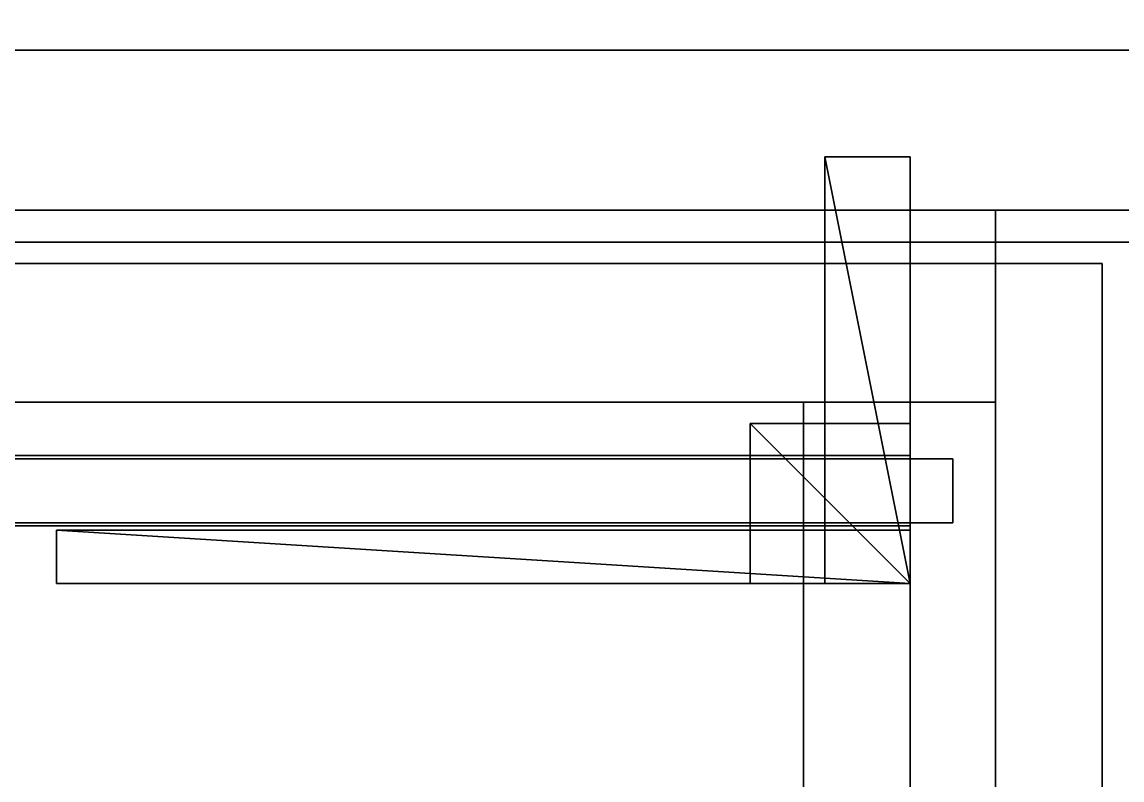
# Model space of a CAD drawing. Extents: x -100 to 4856, y -100 to 4830.
# Drawn here: x 2066.8 to 2169.9, y 4661.6 to 4732.6 of the extents above; entities that cross this region are included whole.
import ezdxf

# ---------------------------------------------------------------- set-up
doc = ezdxf.new("R2010")
doc.units = 0
for name, color, linetype in [('LAYER0', 7, 'CONTINUOUS'), ('LAYER142', 7, 'CONTINUOUS'), ('LAYER701', 7, 'CONTINUOUS'), ('LAYER702', 7, 'CONTINUOUS'), ('LAYER730', 7, 'CONTINUOUS'), ('LAYER747', 2, 'CONTINUOUS'), ('LAYER748', 7, 'CONTINUOUS'), ('LAYER749', 253, 'CONTINUOUS'), ('LAYER750', 253, 'CONTINUOUS'), ('LAYER751', 253, 'CONTINUOUS'), ('LAYER752', 253, 'CONTINUOUS'), ('LAYER753', 253, 'CONTINUOUS'), ('LAYER754', 253, 'CONTINUOUS'), ('LAYER756', 7, 'CONTINUOUS'), ('LAYER765', 7, 'CONTINUOUS'), ('LAYER767', 7, 'CONTINUOUS'), ('LAYER801', 7, 'CONTINUOUS'), ('LAYER815', 7, 'CONTINUOUS'), ('LAYER86', 7, 'CONTINUOUS'), ('LAYER87', 9, 'CONTINUOUS'), ('LAYER88', 9, 'CONTINUOUS')]:
    doc.layers.add(name, color=color, linetype=linetype)

msp = doc.modelspace()

# ---------------------------------------------------------------- linework, layer by layer
at = {"layer": 'LAYER0', "invisible_edges": 1}
for points in [[(4856, 4830, -5), (-100, -100, -5), (-100, 4830, -5), (4856, 4830, -5)], [(-100, -100, -5), (4856, 4830, -5), (4856, -100, -5), (-100, -100, -5)], [(4856, -100), (-100, 4830), (-100, -100), (4856, -100)], [(-100, 4830), (4856, -100), (4856, 4830), (-100, 4830)]]:
    msp.add_3dface(points, dxfattribs=at)
at = {"layer": 'LAYER142'}
for points, invisible_edges in [([(15, 4715), (0, 4730), (2201, 4730), (15, 4715)], 5), ([(0, 4730, 110), (2201, 4730), (0, 4730), (0, 4730, 110)], 1), ([(2201, 4730), (0, 4730, 110), (2201, 4730, 110), (2201, 4730)], 1), ([(0, 4730, 110), (15, 4715, 110), (2201, 4730, 110), (0, 4730, 110)], 3), ([(15, 4715), (2201, 4730), (2186, 4715), (15, 4715)], 3), ([(2201, 4730, 110), (15, 4715, 110), (2186, 4715, 110), (2201, 4730, 110)], 5), ([(2186, 4715, 110), (15, 4715), (2186, 4715), (2186, 4715, 110)], 1), ([(15, 4715), (2186, 4715, 110), (15, 4715, 110), (15, 4715)], 1)]:
    msp.add_3dface(points, dxfattribs=dict(at, invisible_edges=invisible_edges))
at = {"layer": 'LAYER701', "invisible_edges": 1}
for points in [[(608, 4715), (2158, 4697), (608, 4697), (608, 4715)], [(2158, 4697), (608, 4715), (2158, 4715), (2158, 4697)], [(2158, 4715, 80), (608, 4697, 80), (2158, 4697, 80), (2158, 4715, 80)], [(608, 4697, 80), (2158, 4715, 80), (608, 4715, 80), (608, 4697, 80)], [(608, 4715), (2158, 4715, 80), (2158, 4715), (608, 4715)], [(2158, 4715, 80), (608, 4715), (608, 4715, 80), (2158, 4715, 80)], [(2158, 4715, 80), (2158, 4697), (2158, 4715), (2158, 4715, 80)], [(2158, 4697), (2158, 4715, 80), (2158, 4697, 80), (2158, 4697)], [(608, 4697, 80), (2158, 4697), (2158, 4697, 80), (608, 4697, 80)], [(2158, 4697), (608, 4697, 80), (608, 4697), (2158, 4697)]]:
    msp.add_3dface(points, dxfattribs=at)
at = {"layer": 'LAYER702', "invisible_edges": 1}
for points in [[(2140, 4697, 80), (2158, 4697), (2140, 4697), (2140, 4697, 80)], [(2158, 4697), (2140, 4697, 80), (2158, 4697, 80), (2158, 4697)], [(2140, 4356), (2158, 4697), (2158, 4356), (2140, 4356)], [(2158, 4697), (2140, 4356), (2140, 4697), (2158, 4697)], [(2140, 4697, 80), (2158, 4356, 80), (2158, 4697, 80), (2140, 4697, 80)], [(2158, 4356, 80), (2140, 4697, 80), (2140, 4356, 80), (2158, 4356, 80)], [(2140, 4356), (2140, 4697, 80), (2140, 4697), (2140, 4356)], [(2140, 4697, 80), (2140, 4356), (2140, 4356, 80), (2140, 4697, 80)], [(2158, 4356, 80), (2158, 4697), (2158, 4697, 80), (2158, 4356, 80)], [(2158, 4697), (2158, 4356, 80), (2158, 4356), (2158, 4697)]]:
    msp.add_3dface(points, dxfattribs=at)
at = {"layer": 'LAYER730', "invisible_edges": 1}
for points in [[(2150, 4710, 80), (2150, 4320, 755), (2150, 4710, 755), (2150, 4710, 80)], [(2150, 4320, 755), (2150, 4710, 80), (2150, 4320, 80), (2150, 4320, 755)], [(2150, 4710, 80), (2168, 4320, 80), (2150, 4320, 80), (2150, 4710, 80)], [(2168, 4320, 80), (2150, 4710, 80), (2168, 4710, 80), (2168, 4320, 80)], [(2168, 4710, 755), (2150, 4320, 755), (2168, 4320, 755), (2168, 4710, 755)], [(2150, 4320, 755), (2168, 4710, 755), (2150, 4710, 755), (2150, 4320, 755)], [(2168, 4710, 755), (2150, 4710, 80), (2150, 4710, 755), (2168, 4710, 755)], [(2150, 4710, 80), (2168, 4710, 755), (2168, 4710, 80), (2150, 4710, 80)], [(2168, 4320, 80), (2168, 4710, 755), (2168, 4320, 755), (2168, 4320, 80)], [(2168, 4710, 755), (2168, 4320, 80), (2168, 4710, 80), (2168, 4710, 755)]]:
    msp.add_3dface(points, dxfattribs=at)
at = {"layer": 'LAYER747'}
for points in [[(2070, 4680, 725.5), (2070, 4685, 702.5), (2070, 4680, 702.5), (2070, 4680, 725.5)], [(2070, 4685, 725.5), (2070, 4685, 702.5), (2070, 4680, 725.5), (2070, 4685, 725.5)], [(2150, 4680, 725.5), (2070, 4685, 725.5), (2070, 4680, 725.5), (2150, 4680, 725.5)], [(2150, 4685, 725.5), (2070, 4685, 725.5), (2150, 4680, 725.5), (2150, 4685, 725.5)], [(2070, 4685, 702.5), (2150, 4680, 702.5), (2070, 4680, 702.5), (2070, 4685, 702.5)], [(2150, 4685, 702.5), (2150, 4680, 702.5), (2070, 4685, 702.5), (2150, 4685, 702.5)], [(2070, 4685, 725.5), (2150, 4685, 702.5), (2070, 4685, 702.5), (2070, 4685, 725.5)], [(2150, 4685, 725.5), (2150, 4685, 702.5), (2070, 4685, 725.5), (2150, 4685, 725.5)], [(2150, 4680, 702.5), (2150, 4685, 725.5), (2150, 4680, 725.5), (2150, 4680, 702.5)], [(2150, 4685, 702.5), (2150, 4685, 725.5), (2150, 4680, 702.5), (2150, 4685, 702.5)], [(2070, 4680, 702.5), (2150, 4680, 725.5), (2070, 4680, 725.5), (2070, 4680, 702.5)], [(2150, 4680, 702.5), (2150, 4680, 725.5), (2070, 4680, 702.5), (2150, 4680, 702.5)]]:
    msp.add_3dface(points, dxfattribs=at)
at = {"layer": 'LAYER748', "invisible_edges": 1}
for points in [[(2150, 4680, 725.5), (2070, 4685, 725.5), (2070, 4680, 725.5), (2150, 4680, 725.5)], [(2070, 4685, 725.5), (2150, 4680, 725.5), (2150, 4685, 725.5), (2070, 4685, 725.5)], [(2070, 4685, 725.5), (2070, 4680, 702.5), (2070, 4680, 725.5), (2070, 4685, 725.5)], [(2070, 4680, 702.5), (2070, 4685, 725.5), (2070, 4685, 702.5), (2070, 4680, 702.5)], [(2150, 4685, 702.5), (2070, 4680, 702.5), (2070, 4685, 702.5), (2150, 4685, 702.5)], [(2070, 4680, 702.5), (2150, 4685, 702.5), (2150, 4680, 702.5), (2070, 4680, 702.5)], [(2070, 4685, 725.5), (2150, 4685, 702.5), (2070, 4685, 702.5), (2070, 4685, 725.5)], [(2150, 4685, 702.5), (2070, 4685, 725.5), (2150, 4685, 725.5), (2150, 4685, 702.5)], [(2150, 4685, 702.5), (2150, 4680, 725.5), (2150, 4680, 702.5), (2150, 4685, 702.5)], [(2150, 4680, 725.5), (2150, 4685, 702.5), (2150, 4685, 725.5), (2150, 4680, 725.5)], [(2150, 4680, 725.5), (2070, 4680, 702.5), (2150, 4680, 702.5), (2150, 4680, 725.5)], [(2070, 4680, 702.5), (2150, 4680, 725.5), (2070, 4680, 725.5), (2070, 4680, 702.5)]]:
    msp.add_3dface(points, dxfattribs=at)
at = {"layer": 'LAYER749'}
for points in [[(2135, 4680, 725.5), (2135, 4695, 710.5), (2135, 4680, 710.5), (2135, 4680, 725.5)], [(2135, 4695, 725.5), (2135, 4695, 710.5), (2135, 4680, 725.5), (2135, 4695, 725.5)], [(2150, 4680, 725.5), (2135, 4695, 725.5), (2135, 4680, 725.5), (2150, 4680, 725.5)], [(2150, 4695, 725.5), (2135, 4695, 725.5), (2150, 4680, 725.5), (2150, 4695, 725.5)], [(2135, 4695, 710.5), (2150, 4680, 710.5), (2135, 4680, 710.5), (2135, 4695, 710.5)], [(2150, 4695, 710.5), (2150, 4680, 710.5), (2135, 4695, 710.5), (2150, 4695, 710.5)], [(2135, 4695, 725.5), (2150, 4695, 710.5), (2135, 4695, 710.5), (2135, 4695, 725.5)], [(2150, 4695, 725.5), (2150, 4695, 710.5), (2135, 4695, 725.5), (2150, 4695, 725.5)], [(2150, 4680, 710.5), (2150, 4695, 725.5), (2150, 4680, 725.5), (2150, 4680, 710.5)], [(2150, 4695, 710.5), (2150, 4695, 725.5), (2150, 4680, 710.5), (2150, 4695, 710.5)], [(2135, 4680, 710.5), (2150, 4680, 725.5), (2135, 4680, 725.5), (2135, 4680, 710.5)], [(2150, 4680, 710.5), (2150, 4680, 725.5), (2135, 4680, 710.5), (2150, 4680, 710.5)]]:
    msp.add_3dface(points, dxfattribs=at)
at = {"layer": 'LAYER750'}
for points in [[(2135, 4680, 725.5), (2135, 4695, 710.5), (2135, 4680, 710.5), (2135, 4680, 725.5)], [(2135, 4695, 725.5), (2135, 4695, 710.5), (2135, 4680, 725.5), (2135, 4695, 725.5)], [(2150, 4680, 725.5), (2135, 4695, 725.5), (2135, 4680, 725.5), (2150, 4680, 725.5)], [(2150, 4695, 725.5), (2135, 4695, 725.5), (2150, 4680, 725.5), (2150, 4695, 725.5)], [(2135, 4695, 710.5), (2150, 4680, 710.5), (2135, 4680, 710.5), (2135, 4695, 710.5)], [(2150, 4695, 710.5), (2150, 4680, 710.5), (2135, 4695, 710.5), (2150, 4695, 710.5)], [(2135, 4695, 725.5), (2150, 4695, 710.5), (2135, 4695, 710.5), (2135, 4695, 725.5)], [(2150, 4695, 725.5), (2150, 4695, 710.5), (2135, 4695, 725.5), (2150, 4695, 725.5)], [(2150, 4680, 710.5), (2150, 4695, 725.5), (2150, 4680, 725.5), (2150, 4680, 710.5)], [(2150, 4695, 710.5), (2150, 4695, 725.5), (2150, 4680, 710.5), (2150, 4695, 710.5)], [(2135, 4680, 710.5), (2150, 4680, 725.5), (2135, 4680, 725.5), (2135, 4680, 710.5)], [(2150, 4680, 710.5), (2150, 4680, 725.5), (2135, 4680, 710.5), (2150, 4680, 710.5)]]:
    msp.add_3dface(points, dxfattribs=at)
at = {"layer": 'LAYER751'}
for points in [[(2135, 4680, 725.5), (2135, 4695, 710.5), (2135, 4680, 710.5), (2135, 4680, 725.5)], [(2135, 4695, 725.5), (2135, 4695, 710.5), (2135, 4680, 725.5), (2135, 4695, 725.5)], [(2150, 4680, 725.5), (2135, 4695, 725.5), (2135, 4680, 725.5), (2150, 4680, 725.5)], [(2150, 4695, 725.5), (2135, 4695, 725.5), (2150, 4680, 725.5), (2150, 4695, 725.5)], [(2135, 4695, 710.5), (2150, 4680, 710.5), (2135, 4680, 710.5), (2135, 4695, 710.5)], [(2150, 4695, 710.5), (2150, 4680, 710.5), (2135, 4695, 710.5), (2150, 4695, 710.5)], [(2135, 4695, 725.5), (2150, 4695, 710.5), (2135, 4695, 710.5), (2135, 4695, 725.5)], [(2150, 4695, 725.5), (2150, 4695, 710.5), (2135, 4695, 725.5), (2150, 4695, 725.5)], [(2150, 4680, 710.5), (2150, 4695, 725.5), (2150, 4680, 725.5), (2150, 4680, 710.5)], [(2150, 4695, 710.5), (2150, 4695, 725.5), (2150, 4680, 710.5), (2150, 4695, 710.5)], [(2135, 4680, 710.5), (2150, 4680, 725.5), (2135, 4680, 725.5), (2135, 4680, 710.5)], [(2150, 4680, 710.5), (2150, 4680, 725.5), (2135, 4680, 710.5), (2150, 4680, 710.5)]]:
    msp.add_3dface(points, dxfattribs=at)
at = {"layer": 'LAYER752'}
for points in [[(2135, 4680, 725.5), (2135, 4695, 710.5), (2135, 4680, 710.5), (2135, 4680, 725.5)], [(2135, 4695, 725.5), (2135, 4695, 710.5), (2135, 4680, 725.5), (2135, 4695, 725.5)], [(2150, 4680, 725.5), (2135, 4695, 725.5), (2135, 4680, 725.5), (2150, 4680, 725.5)], [(2150, 4695, 725.5), (2135, 4695, 725.5), (2150, 4680, 725.5), (2150, 4695, 725.5)], [(2135, 4695, 710.5), (2150, 4680, 710.5), (2135, 4680, 710.5), (2135, 4695, 710.5)], [(2150, 4695, 710.5), (2150, 4680, 710.5), (2135, 4695, 710.5), (2150, 4695, 710.5)], [(2135, 4695, 725.5), (2150, 4695, 710.5), (2135, 4695, 710.5), (2135, 4695, 725.5)], [(2150, 4695, 725.5), (2150, 4695, 710.5), (2135, 4695, 725.5), (2150, 4695, 725.5)], [(2150, 4680, 710.5), (2150, 4695, 725.5), (2150, 4680, 725.5), (2150, 4680, 710.5)], [(2150, 4695, 710.5), (2150, 4695, 725.5), (2150, 4680, 710.5), (2150, 4695, 710.5)], [(2135, 4680, 710.5), (2150, 4680, 725.5), (2135, 4680, 725.5), (2135, 4680, 710.5)], [(2150, 4680, 710.5), (2150, 4680, 725.5), (2135, 4680, 710.5), (2150, 4680, 710.5)]]:
    msp.add_3dface(points, dxfattribs=at)
at = {"layer": 'LAYER753'}
for points in [[(2142, 4680, 725.5), (2142, 4720, 717.5), (2142, 4680, 717.5), (2142, 4680, 725.5)], [(2142, 4720, 725.5), (2142, 4720, 717.5), (2142, 4680, 725.5), (2142, 4720, 725.5)], [(2150, 4680, 725.5), (2142, 4720, 725.5), (2142, 4680, 725.5), (2150, 4680, 725.5)], [(2150, 4720, 725.5), (2142, 4720, 725.5), (2150, 4680, 725.5), (2150, 4720, 725.5)], [(2142, 4720, 717.5), (2150, 4680, 717.5), (2142, 4680, 717.5), (2142, 4720, 717.5)], [(2150, 4720, 717.5), (2150, 4680, 717.5), (2142, 4720, 717.5), (2150, 4720, 717.5)], [(2142, 4720, 725.5), (2150, 4720, 717.5), (2142, 4720, 717.5), (2142, 4720, 725.5)], [(2150, 4720, 725.5), (2150, 4720, 717.5), (2142, 4720, 725.5), (2150, 4720, 725.5)], [(2150, 4680, 717.5), (2150, 4720, 725.5), (2150, 4680, 725.5), (2150, 4680, 717.5)], [(2150, 4720, 717.5), (2150, 4720, 725.5), (2150, 4680, 717.5), (2150, 4720, 717.5)], [(2142, 4680, 717.5), (2150, 4680, 725.5), (2142, 4680, 725.5), (2142, 4680, 717.5)], [(2150, 4680, 717.5), (2150, 4680, 725.5), (2142, 4680, 717.5), (2150, 4680, 717.5)]]:
    msp.add_3dface(points, dxfattribs=at)
at = {"layer": 'LAYER754'}
for points in [[(2070, 4680, 725.5), (2070, 4685, 709.5), (2070, 4680, 709.5), (2070, 4680, 725.5)], [(2070, 4685, 725.5), (2070, 4685, 709.5), (2070, 4680, 725.5), (2070, 4685, 725.5)], [(2150, 4680, 725.5), (2070, 4685, 725.5), (2070, 4680, 725.5), (2150, 4680, 725.5)], [(2150, 4685, 725.5), (2070, 4685, 725.5), (2150, 4680, 725.5), (2150, 4685, 725.5)], [(2070, 4685, 709.5), (2150, 4680, 709.5), (2070, 4680, 709.5), (2070, 4685, 709.5)], [(2150, 4685, 709.5), (2150, 4680, 709.5), (2070, 4685, 709.5), (2150, 4685, 709.5)], [(2070, 4685, 725.5), (2150, 4685, 709.5), (2070, 4685, 709.5), (2070, 4685, 725.5)], [(2150, 4685, 725.5), (2150, 4685, 709.5), (2070, 4685, 725.5), (2150, 4685, 725.5)], [(2150, 4680, 709.5), (2150, 4685, 725.5), (2150, 4680, 725.5), (2150, 4680, 709.5)], [(2150, 4685, 709.5), (2150, 4685, 725.5), (2150, 4680, 709.5), (2150, 4685, 709.5)], [(2070, 4680, 709.5), (2150, 4680, 725.5), (2070, 4680, 725.5), (2070, 4680, 709.5)], [(2150, 4680, 709.5), (2150, 4680, 725.5), (2070, 4680, 709.5), (2150, 4680, 709.5)]]:
    msp.add_3dface(points, dxfattribs=at)
at = {"layer": 'LAYER756', "invisible_edges": 1}
for points in [[(2150, 4710, 81), (626, 4320, 81), (626, 4710, 81), (2150, 4710, 81)], [(626, 4320, 81), (2150, 4710, 81), (2150, 4320, 81), (626, 4320, 81)], [(626, 4710, 99), (2150, 4710, 81), (626, 4710, 81), (626, 4710, 99)], [(2150, 4710, 81), (626, 4710, 99), (2150, 4710, 99), (2150, 4710, 81)], [(2150, 4320, 99), (626, 4710, 99), (626, 4320, 99), (2150, 4320, 99)], [(626, 4710, 99), (2150, 4320, 99), (2150, 4710, 99), (626, 4710, 99)], [(2150, 4710, 81), (2150, 4320, 99), (2150, 4320, 81), (2150, 4710, 81)], [(2150, 4320, 99), (2150, 4710, 81), (2150, 4710, 99), (2150, 4320, 99)]]:
    msp.add_3dface(points, dxfattribs=at)
at = {"layer": 'LAYER765', "invisible_edges": 1}
for points in [[(2154, 4691.7, 754.5), (1304, 4685.7, 754.5), (2154, 4685.7, 754.5), (2154, 4691.7, 754.5)], [(1304, 4685.7, 754.5), (2154, 4691.7, 754.5), (1304, 4691.7, 754.5), (1304, 4685.7, 754.5)], [(1304, 4691.7, 95), (2154, 4685.7, 95), (1304, 4685.7, 95), (1304, 4691.7, 95)], [(2154, 4685.7, 95), (1304, 4691.7, 95), (2154, 4691.7, 95), (2154, 4685.7, 95)], [(2154, 4691.7, 754.5), (1304, 4691.7, 95), (1304, 4691.7, 754.5), (2154, 4691.7, 754.5)], [(1304, 4691.7, 95), (2154, 4691.7, 754.5), (2154, 4691.7, 95), (1304, 4691.7, 95)], [(2154, 4685.7, 95), (2154, 4691.7, 754.5), (2154, 4685.7, 754.5), (2154, 4685.7, 95)], [(2154, 4691.7, 754.5), (2154, 4685.7, 95), (2154, 4691.7, 95), (2154, 4691.7, 754.5)], [(2154, 4685.7, 95), (1304, 4685.7, 754.5), (1304, 4685.7, 95), (2154, 4685.7, 95)], [(1304, 4685.7, 754.5), (2154, 4685.7, 95), (2154, 4685.7, 754.5), (1304, 4685.7, 754.5)]]:
    msp.add_3dface(points, dxfattribs=at)
at = {"layer": 'LAYER767', "invisible_edges": 1}
for points in [[(2150, 4710, 755), (1308, 4710, 635), (1308, 4710, 755), (2150, 4710, 755)], [(1308, 4710, 635), (2150, 4710, 755), (2150, 4710, 635), (1308, 4710, 635)], [(2150, 4692, 635), (1308, 4710, 635), (2150, 4710, 635), (2150, 4692, 635)], [(1308, 4710, 635), (2150, 4692, 635), (1308, 4692, 635), (1308, 4710, 635)], [(1308, 4692, 755), (2150, 4710, 755), (1308, 4710, 755), (1308, 4692, 755)], [(2150, 4710, 755), (1308, 4692, 755), (2150, 4692, 755), (2150, 4710, 755)], [(2150, 4710, 755), (2150, 4692, 635), (2150, 4710, 635), (2150, 4710, 755)], [(2150, 4692, 635), (2150, 4710, 755), (2150, 4692, 755), (2150, 4692, 635)], [(2150, 4692, 635), (1308, 4692, 755), (1308, 4692, 635), (2150, 4692, 635)], [(1308, 4692, 755), (2150, 4692, 635), (2150, 4692, 755), (1308, 4692, 755)]]:
    msp.add_3dface(points, dxfattribs=at)
at = {"layer": 'LAYER801', "invisible_edges": 1}
for points in [[(1308, 4685.4, 535), (2150, 4340, 535), (2150, 4685.4, 535), (1308, 4685.4, 535)], [(2150, 4340, 535), (1308, 4685.4, 535), (1308, 4340, 535), (2150, 4340, 535)], [(2150, 4685.4, 517), (1308, 4685.4, 535), (2150, 4685.4, 535), (2150, 4685.4, 517)], [(1308, 4685.4, 535), (2150, 4685.4, 517), (1308, 4685.4, 517), (1308, 4685.4, 535)], [(1308, 4340, 517), (2150, 4685.4, 517), (2150, 4340, 517), (1308, 4340, 517)], [(2150, 4685.4, 517), (1308, 4340, 517), (1308, 4685.4, 517), (2150, 4685.4, 517)], [(2150, 4685.4, 517), (2150, 4340, 535), (2150, 4340, 517), (2150, 4685.4, 517)], [(2150, 4340, 535), (2150, 4685.4, 517), (2150, 4685.4, 535), (2150, 4340, 535)]]:
    msp.add_3dface(points, dxfattribs=at)
at = {"layer": 'LAYER815', "invisible_edges": 1}
for points in [[(1308, 4685.4, 317), (2150, 4340, 317), (2150, 4685.4, 317), (1308, 4685.4, 317)], [(2150, 4340, 317), (1308, 4685.4, 317), (1308, 4340, 317), (2150, 4340, 317)], [(2150, 4685.4, 299), (1308, 4685.4, 317), (2150, 4685.4, 317), (2150, 4685.4, 299)], [(1308, 4685.4, 317), (2150, 4685.4, 299), (1308, 4685.4, 299), (1308, 4685.4, 317)], [(1308, 4340, 299), (2150, 4685.4, 299), (2150, 4340, 299), (1308, 4340, 299)], [(2150, 4685.4, 299), (1308, 4340, 299), (1308, 4685.4, 299), (2150, 4685.4, 299)], [(2150, 4685.4, 299), (2150, 4340, 317), (2150, 4340, 299), (2150, 4685.4, 299)], [(2150, 4340, 317), (2150, 4685.4, 299), (2150, 4685.4, 317), (2150, 4340, 317)]]:
    msp.add_3dface(points, dxfattribs=at)
at = {"layer": 'LAYER86'}
for points, invisible_edges in [([(2301, 4830), (0, 4730), (-100, 4830), (2301, 4830)], 1), ([(0, 4730), (2301, 4830), (2201, 4730), (0, 4730)], 1), ([(0, 4730, 2594), (673, 4730, 2055), (2201, 4730, 2594), (0, 4730, 2594)], 3), ([(2201, 4730), (1723, 4730, 1218), (0, 4730), (2201, 4730)], 3), ([(1723, 4730, 2055), (2201, 4730, 2594), (673, 4730, 2055), (1723, 4730, 2055)], 3), ([(1723, 4730, 1218), (2201, 4730, 2594), (1723, 4730, 2055), (1723, 4730, 1218)], 3), ([(1723, 4730, 1218), (2201, 4730), (2201, 4730, 2594), (1723, 4730, 1218)], 5)]:
    msp.add_3dface(points, dxfattribs=dict(at, invisible_edges=invisible_edges))
at = {"layer": 'LAYER87', "invisible_edges": 1}
for points in [[(2250, 4730, 755), (590, 4298, 755), (590, 4730, 755), (2250, 4730, 755)], [(590, 4298, 755), (2250, 4730, 755), (2250, 4298, 755), (590, 4298, 755)], [(590, 4730, 773), (2250, 4730, 755), (590, 4730, 755), (590, 4730, 773)], [(2250, 4730, 755), (590, 4730, 773), (2250, 4730, 773), (2250, 4730, 755)], [(2250, 4298, 773), (590, 4730, 773), (590, 4298, 773), (2250, 4298, 773)], [(590, 4730, 773), (2250, 4298, 773), (2250, 4730, 773), (590, 4730, 773)]]:
    msp.add_3dface(points, dxfattribs=at)
at = {"layer": 'LAYER88', "invisible_edges": 1}
for points in [[(2250, 4730, 843), (590, 4730, 773), (590, 4730, 843), (2250, 4730, 843)], [(590, 4730, 773), (2250, 4730, 843), (2250, 4730, 773), (590, 4730, 773)], [(2250, 4712, 773), (590, 4730, 773), (2250, 4730, 773), (2250, 4712, 773)], [(590, 4730, 773), (2250, 4712, 773), (590, 4712, 773), (590, 4730, 773)], [(590, 4712, 843), (2250, 4730, 843), (590, 4730, 843), (590, 4712, 843)], [(2250, 4730, 843), (590, 4712, 843), (2250, 4712, 843), (2250, 4730, 843)], [(2250, 4712, 773), (590, 4712, 843), (590, 4712, 773), (2250, 4712, 773)], [(590, 4712, 843), (2250, 4712, 773), (2250, 4712, 843), (590, 4712, 843)]]:
    msp.add_3dface(points, dxfattribs=at)

# ---------------------------------------------------------------- meshes
at = {"layer": 'LAYER86'}
mesh = msp.add_polymesh((2, 2), dxfattribs=at)
for k, corner in enumerate([(2201, 4730, 2594), (0, 4730, 2594), (2301, 4830, 2594), (-100, 4830, 2594)]):
    mesh.set_mesh_vertex(divmod(k, 2), corner)

doc.saveas('drawing.dxf')
